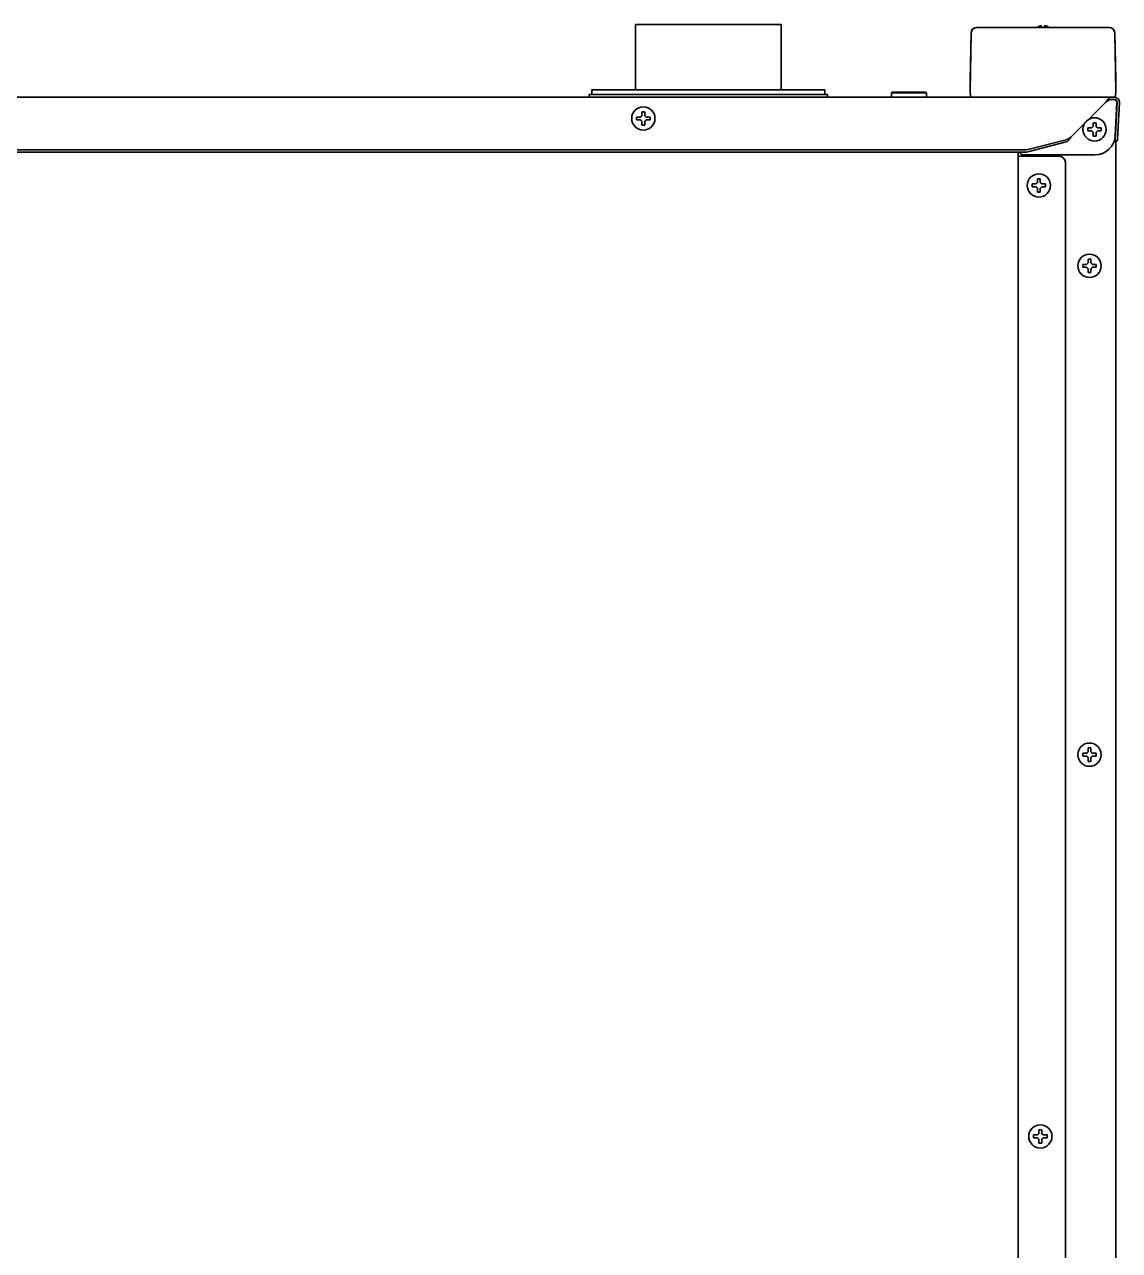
# Model space of a CAD drawing. Extents: x 6336 to 10269, y -393 to 3204.
# Drawn here: x 6712.6 to 7088.9, y 1692.2 to 2113.5 of the extents above; entities that cross this region are included whole.
import ezdxf

# ---------------------------------------------------------------- set-up
doc = ezdxf.new("R2010")
doc.units = 0
doc.header["$LTSCALE"] = 5
doc.layers.add('1', color=7, linetype='CONTINUOUS', true_color=0xffffff)

msp = doc.modelspace()

# ---------------------------------------------------------------- linework, layer by layer
at = {"layer": '1', "color": 7, "linetype": 'Continuous', "lineweight": 35}
for p, q in [((6922.57, 2113.53), (6972.57, 2113.53)), ((6922.57, 2113.53), (6922.57, 2091.03)), ((6972.57, 2091.03), (6972.57, 2113.53)), ((7039.75, 2112.53), (7039.82, 2112.53)), ((7039.82, 2112.53), (7044.92, 2112.53)), ((7044.92, 2112.53), (7080.22, 2112.53)), ((7080.22, 2112.53), (7085.32, 2112.53)), ((7085.32, 2112.53), (7085.39, 2112.53)), ((7037.85, 2110.66), (7037.57, 2094.52)), ((7037.57, 2090.53), (7037.92, 2110.66)), ((7037.92, 2110.66), (7037.85, 2110.66)), ((7087.29, 2110.66), (7087.22, 2110.66)), ((7087.22, 2110.66), (7087.57, 2090.53)), ((7087.57, 2094.52), (7087.29, 2110.66)), ((7037.57, 2090.53), (7037.57, 2094.49)), ((7087.57, 2094.49), (7087.57, 2090.53)), ((6987.57, 2091.03), (6907.57, 2091.03)), ((6907.57, 2091.03), (6907.57, 2089.53)), ((6987.57, 2089.53), (6987.57, 2091.03)), ((7010.82, 2090.28), (7010.57, 2090.03)), ((7010.57, 2090.03), (7022.57, 2090.03)), ((7010.57, 2090.03), (7010.57, 2088.53)), ((7010.82, 2090.28), (7022.32, 2090.28)), ((7022.57, 2090.03), (7022.32, 2090.28)), ((7022.57, 2088.53), (7022.57, 2090.03)), ((7037.63, 2089.01), (7037.57, 2090.53)), ((7087.57, 2090.53), (7087.52, 2089.01)), ((6339.34, 2088.53), (7085.8, 2088.53)), ((6988.57, 2089.53), (6906.57, 2089.53)), ((6906.57, 2089.53), (6906.57, 2088.53)), ((6988.57, 2088.53), (6988.57, 2089.53)), ((7072.25, 2074.91), (7084.07, 2086.73)), ((7085.8, 2088.53), (7086.07, 2088.53)), ((7086.07, 2087.73), (7085.8, 2087.73)), ((7086.07, 2088.53), (7087.07, 2088.53)), ((7087.07, 2087.73), (7086.07, 2087.73)), ((7088.02, 2086.67), (7087.43, 2075.37)), ((7087.54, 2076.56), (7088.07, 2086.67)), ((7088.87, 2086.63), (7088.34, 2076.52)), ((6924.74, 2083.53), (6925.24, 2083.53)), ((6925.24, 2083.53), (6925.74, 2083.53)), ((6925.24, 2078.93), (6924.74, 2078.93)), ((6925.74, 2078.93), (6925.24, 2078.93)), ((7079.82, 2079.78), (7080.32, 2079.78)), ((7080.32, 2079.78), (7080.82, 2079.78)), ((7087.57, 2078.18), (7087.57, 2077.15)), ((7057.85, 2070.64), (7070.59, 2073.94)), ((7070.59, 2073.17), (7057.85, 2069.87)), ((7080.32, 2075.18), (7079.82, 2075.18)), ((7080.82, 2075.18), (7080.32, 2075.18)), ((7087.38, 2073.57), (7087.54, 2076.56)), ((7088.18, 2073.53), (7087.38, 2073.57)), ((7087.57, 2073.55), (7087.57, 1374.13)), ((7088.34, 2076.52), (7088.18, 2073.53)), ((6369.42, 2070.42), (7055.73, 2070.42)), ((6369.42, 2069.64), (7055.73, 2069.64)), ((7054.07, 1394.53), (7054.07, 2069.64)), ((7054.07, 2068.23), (7055.07, 2068.23)), ((7055.07, 2068.23), (7068.27, 2068.23)), ((7080.45, 2068.73), (7056.07, 2068.73)), ((7070.27, 2066.23), (7070.27, 1396.53)), ((7060.67, 2060.53), (7061.17, 2060.53)), ((7061.17, 2060.53), (7061.67, 2060.53)), ((7061.17, 2055.93), (7060.67, 2055.93)), ((7061.67, 2055.93), (7061.17, 2055.93)), ((7078.57, 2032.88), (7078.07, 2032.88)), ((7079.07, 2032.88), (7078.57, 2032.88)), ((7078.07, 2028.28), (7078.57, 2028.28)), ((7078.57, 2028.28), (7079.07, 2028.28)), ((7078.07, 1864.88), (7078.57, 1864.88)), ((7078.57, 1864.88), (7079.07, 1864.88)), ((7078.57, 1860.28), (7078.07, 1860.28)), ((7079.07, 1860.28), (7078.57, 1860.28)), ((7061.17, 1733.68), (7061.67, 1733.68)), ((7061.67, 1733.68), (7062.17, 1733.68)), ((7061.67, 1729.08), (7061.17, 1729.08)), ((7062.17, 1729.08), (7061.67, 1729.08))]:
    msp.add_line(p, q, dxfattribs=at)
for centre in [(6925.24, 2081.23), (7080.32, 2077.48), (7061.17, 2058.23), (7078.57, 2030.58), (7078.57, 1862.58), (7061.67, 1731.38)]:
    msp.add_circle(centre, 4, dxfattribs=at)
for centre, radius, start, end in [((7039.75, 2110.63), 1.9, 90, 179.0001), ((7039.82, 2110.63), 1.9, 90, 179), ((7085.32, 2110.63), 1.9, 1, 90), ((7085.39, 2110.63), 1.9, 0.9999, 90), ((7038.13, 2089.03), 0.5, 182, 270), ((7087.02, 2089.03), 0.5, 270, 358), ((7087.07, 2086.73), 1.8, 357, 90), ((7087.07, 2086.73), 1, 357, 90), ((7068.27, 2066.23), 2, 0, 90)]:
    msp.add_arc(centre, radius, start, end, dxfattribs=at)
for centre, major_axis, ratio, start_param, end_param in [((7087.02, 2086.73), (0.726, 0.689), 0.998716, -0.810936, 0.810936), ((7080.43, 2075.75), (-2.31, 6.64), 0.995739, 2.808659, 4.32428), ((7056.08, 2070.73), (1.42, 1.42), 0.992433, 2.926284, 3.923193), ((7055.73, 2071.19), (3, 0), 0.258819, 4.712389, 5.497787), ((7055.73, 2070.42), (3, 0), 0.258819, 4.712389, 5.497787)]:
    msp.add_ellipse(centre, major_axis=major_axis, ratio=ratio, start_param=start_param, end_param=end_param, dxfattribs=at)
for points, knots in [([(7061.57, 2113.02), (7061.52, 2113.01), (7061.41, 2112.98), (7061.25, 2112.93), (7061.09, 2112.87), (7060.93, 2112.81), (7060.78, 2112.74), (7060.63, 2112.67), (7060.49, 2112.6), (7060.4, 2112.55), (7060.38, 2112.53)], [0, 0, 0, 0, 0.134116, 0.268232, 0.402347, 0.536463, 0.670579, 0.804695, 0.938811, 1, 1, 1, 1]), ([(7062.07, 2112.53), (7062.07, 2112.63), (7062.07, 2112.72), (7062.07, 2112.84), (7062.07, 2112.88), (7062.07, 2112.96), (7062.07, 2112.99), (7062.07, 2113.02)], [0, 0, 0, 0, 0.457375, 0.457375, 0.728688, 0.728688, 1, 1, 1, 1]), ([(7064.78, 2112.53), (7064.6, 2112.63), (7064.43, 2112.72), (7064.14, 2112.84), (7064.03, 2112.88), (7063.8, 2112.96), (7063.69, 2112.99), (7063.57, 2113.02)], [0, 0, 0, 0, 0.457379, 0.457379, 0.728689, 0.728689, 1, 1, 1, 1]), ([(7084.07, 2086.73), (7084.1, 2086.76), (7084.12, 2086.79), (7084.17, 2086.86), (7084.19, 2086.89), (7084.26, 2086.99), (7084.31, 2087.06), (7084.45, 2087.25), (7084.54, 2087.37), (7084.66, 2087.52), (7084.68, 2087.55), (7084.73, 2087.61), (7084.75, 2087.64), (7084.82, 2087.72), (7084.87, 2087.78), (7085.01, 2087.93), (7085.1, 2088.03), (7085.19, 2088.11)], [0, 0, 0, 0, 0.0625, 0.0625, 0.125, 0.125, 0.25, 0.25, 0.5, 0.5, 0.5625, 0.5625, 0.625, 0.625, 0.75, 0.75, 1, 1, 1, 1]), ([(7085.19, 2087.5), (7085.1, 2087.45), (7085.01, 2087.4), (7084.87, 2087.31), (7084.82, 2087.28), (7084.73, 2087.22), (7084.68, 2087.19), (7084.61, 2087.14), (7084.59, 2087.12), (7084.54, 2087.08), (7084.52, 2087.07), (7084.45, 2087.02), (7084.35, 2086.95), (7084.26, 2086.87), (7084.17, 2086.8), (7084.12, 2086.76), (7084.07, 2086.73)], [0, 0, 0, 0, 0.25, 0.25, 0.375, 0.375, 0.5, 0.5, 0.5625, 0.5625, 0.625, 0.625, 0.75, 0.875, 0.875, 1, 1, 1, 1]), ([(7085.19, 2088.11), (7085.26, 2088.17), (7085.32, 2088.23), (7085.41, 2088.31), (7085.44, 2088.33), (7085.5, 2088.37), (7085.52, 2088.39), (7085.6, 2088.45), (7085.64, 2088.48), (7085.7, 2088.5), (7085.71, 2088.51), (7085.73, 2088.51), (7085.76, 2088.52), (7085.79, 2088.53), (7085.8, 2088.53)], [0, 0, 0, 0, 0.25, 0.25, 0.375, 0.375, 0.5, 0.5, 0.75, 0.75, 0.8125, 0.8125, 0.875, 1, 1, 1, 1]), ([(7085.8, 2087.73), (7085.76, 2087.73), (7085.72, 2087.72), (7085.66, 2087.7), (7085.63, 2087.69), (7085.58, 2087.68), (7085.56, 2087.67), (7085.51, 2087.65), (7085.48, 2087.64), (7085.43, 2087.61), (7085.4, 2087.6), (7085.31, 2087.56), (7085.26, 2087.53), (7085.19, 2087.5)], [0, 0, 0, 0, 0.25, 0.25, 0.375, 0.375, 0.5, 0.5, 0.625, 0.625, 0.75, 0.75, 1, 1, 1, 1]), ([(6922.94, 2081.73), (6923.15, 2081.73), (6923.36, 2081.73), (6923.68, 2081.73), (6923.79, 2081.73), (6924.01, 2081.73), (6924.13, 2081.73), (6924.24, 2081.73)], [0, 0, 0, 0, 0.5, 0.5, 0.75, 0.75, 1, 1, 1, 1]), ([(6925.74, 2083.53), (6925.74, 2083.32), (6925.74, 2083.11), (6925.74, 2082.79), (6925.74, 2082.68), (6925.74, 2082.45), (6925.74, 2082.34), (6925.74, 2082.23)], [0, 0, 0, 0, 0.5, 0.5, 0.75, 0.75, 1, 1, 1, 1]), ([(6924.74, 2078.93), (6924.74, 2079.13), (6924.74, 2079.34), (6924.74, 2079.66), (6924.74, 2079.77), (6924.74, 2080), (6924.74, 2080.11), (6924.74, 2080.23)], [0, 0, 0, 0, 0.5, 0.5, 0.75, 0.75, 1, 1, 1, 1]), ([(6927.54, 2080.73), (6927.34, 2080.73), (6927.13, 2080.73), (6926.81, 2080.73), (6926.7, 2080.73), (6926.47, 2080.73), (6926.36, 2080.73), (6926.24, 2080.73)], [0, 0, 0, 0, 0.5, 0.5, 0.75, 0.75, 1, 1, 1, 1]), ([(7078.02, 2077.98), (7078.23, 2077.98), (7078.44, 2077.98), (7078.76, 2077.98), (7078.87, 2077.98), (7079.09, 2077.98), (7079.21, 2077.98), (7079.32, 2077.98)], [0, 0, 0, 0, 0.5, 0.5, 0.75, 0.75, 1, 1, 1, 1]), ([(7080.82, 2079.78), (7080.82, 2079.57), (7080.82, 2079.36), (7080.82, 2079.04), (7080.82, 2078.93), (7080.82, 2078.7), (7080.82, 2078.59), (7080.82, 2078.48)], [0, 0, 0, 0, 0.5, 0.5, 0.75, 0.75, 1, 1, 1, 1]), ([(7072.25, 2074.91), (7072.18, 2074.81), (7072.12, 2074.71), (7072.01, 2074.57), (7071.98, 2074.52), (7071.91, 2074.42), (7071.87, 2074.37), (7071.77, 2074.24), (7071.7, 2074.15), (7071.56, 2073.97), (7071.49, 2073.89), (7071.35, 2073.73), (7071.28, 2073.66), (7071.14, 2073.53), (7071.07, 2073.47), (7070.99, 2073.4), (7070.97, 2073.38), (7070.93, 2073.36), (7070.92, 2073.35), (7070.86, 2073.31), (7070.83, 2073.29), (7070.73, 2073.23), (7070.66, 2073.19), (7070.59, 2073.17)], [0, 0, 0, 0, 0.125, 0.125, 0.1875, 0.1875, 0.25, 0.25, 0.375, 0.375, 0.5, 0.5, 0.625, 0.625, 0.75, 0.75, 0.78125, 0.78125, 0.8125, 0.8125, 0.875, 0.875, 1, 1, 1, 1]), ([(7070.59, 2073.94), (7070.62, 2073.95), (7070.66, 2073.96), (7070.71, 2073.97), (7070.73, 2073.98), (7070.76, 2073.99), (7070.85, 2074.01), (7070.94, 2074.05), (7071.14, 2074.14), (7071.28, 2074.21), (7071.56, 2074.39), (7071.7, 2074.48), (7071.91, 2074.64), (7071.98, 2074.69), (7072.06, 2074.76), (7072.08, 2074.77), (7072.12, 2074.8), (7072.17, 2074.84), (7072.22, 2074.88), (7072.25, 2074.91)], [0, 0, 0, 0, 0.0625, 0.0625, 0.09375, 0.09375, 0.125, 0.25, 0.25, 0.5, 0.5, 0.75, 0.75, 0.875, 0.875, 0.90625, 0.90625, 0.9375, 1, 1, 1, 1]), ([(7079.82, 2075.18), (7079.82, 2075.38), (7079.82, 2075.59), (7079.82, 2075.91), (7079.82, 2076.02), (7079.82, 2076.25), (7079.82, 2076.36), (7079.82, 2076.48)], [0, 0, 0, 0, 0.5, 0.5, 0.75, 0.75, 1, 1, 1, 1]), ([(7082.62, 2076.98), (7082.42, 2076.98), (7082.21, 2076.98), (7081.89, 2076.98), (7081.78, 2076.98), (7081.55, 2076.98), (7081.44, 2076.98), (7081.32, 2076.98)], [0, 0, 0, 0, 0.5, 0.5, 0.75, 0.75, 1, 1, 1, 1]), ([(7061.67, 2060.53), (7061.67, 2060.32), (7061.67, 2060.11), (7061.67, 2059.79), (7061.67, 2059.68), (7061.67, 2059.45), (7061.67, 2059.34), (7061.67, 2059.23)], [0, 0, 0, 0, 0.5, 0.5, 0.75, 0.75, 1, 1, 1, 1]), ([(7058.87, 2058.73), (7059.08, 2058.73), (7059.29, 2058.73), (7059.61, 2058.73), (7059.72, 2058.73), (7059.94, 2058.73), (7060.06, 2058.73), (7060.17, 2058.73)], [0, 0, 0, 0, 0.5, 0.5, 0.75, 0.75, 1, 1, 1, 1]), ([(7060.67, 2055.93), (7060.67, 2056.13), (7060.67, 2056.34), (7060.67, 2056.66), (7060.67, 2056.77), (7060.67, 2057), (7060.67, 2057.11), (7060.67, 2057.23)], [0, 0, 0, 0, 0.5, 0.5, 0.75, 0.75, 1, 1, 1, 1]), ([(7063.47, 2057.73), (7063.27, 2057.73), (7063.06, 2057.73), (7062.74, 2057.73), (7062.63, 2057.73), (7062.4, 2057.73), (7062.29, 2057.73), (7062.17, 2057.73)], [0, 0, 0, 0, 0.5, 0.5, 0.75, 0.75, 1, 1, 1, 1]), ([(7078.07, 2032.88), (7078.07, 2032.67), (7078.07, 2032.46), (7078.07, 2032.14), (7078.07, 2032.03), (7078.07, 2031.8), (7078.07, 2031.69), (7078.07, 2031.58)], [0, 0, 0, 0, 0.5, 0.5, 0.75, 0.75, 1, 1, 1, 1]), ([(7080.87, 2031.08), (7080.67, 2031.08), (7080.46, 2031.08), (7080.14, 2031.08), (7080.03, 2031.08), (7079.8, 2031.08), (7079.69, 2031.08), (7079.57, 2031.08)], [0, 0, 0, 0, 0.5, 0.5, 0.75, 0.75, 1, 1, 1, 1]), ([(7076.27, 2030.08), (7076.48, 2030.08), (7076.69, 2030.08), (7077.01, 2030.08), (7077.12, 2030.08), (7077.34, 2030.08), (7077.46, 2030.08), (7077.57, 2030.08)], [0, 0, 0, 0, 0.5, 0.5, 0.75, 0.75, 1, 1, 1, 1]), ([(7079.07, 2028.28), (7079.07, 2028.48), (7079.07, 2028.69), (7079.07, 2029.01), (7079.07, 2029.12), (7079.07, 2029.35), (7079.07, 2029.46), (7079.07, 2029.58)], [0, 0, 0, 0, 0.5, 0.5, 0.75, 0.75, 1, 1, 1, 1]), ([(7076.27, 1863.08), (7076.48, 1863.08), (7076.69, 1863.08), (7077.01, 1863.08), (7077.12, 1863.08), (7077.34, 1863.08), (7077.46, 1863.08), (7077.57, 1863.08)], [0, 0, 0, 0, 0.5, 0.5, 0.75, 0.75, 1, 1, 1, 1]), ([(7079.07, 1864.88), (7079.07, 1864.67), (7079.07, 1864.46), (7079.07, 1864.14), (7079.07, 1864.03), (7079.07, 1863.8), (7079.07, 1863.69), (7079.07, 1863.58)], [0, 0, 0, 0, 0.5, 0.5, 0.75, 0.75, 1, 1, 1, 1]), ([(7078.07, 1860.28), (7078.07, 1860.48), (7078.07, 1860.69), (7078.07, 1861.01), (7078.07, 1861.12), (7078.07, 1861.35), (7078.07, 1861.46), (7078.07, 1861.58)], [0, 0, 0, 0, 0.5, 0.5, 0.75, 0.75, 1, 1, 1, 1]), ([(7080.87, 1862.08), (7080.67, 1862.08), (7080.46, 1862.08), (7080.14, 1862.08), (7080.03, 1862.08), (7079.8, 1862.08), (7079.69, 1862.08), (7079.57, 1862.08)], [0, 0, 0, 0, 0.5, 0.5, 0.75, 0.75, 1, 1, 1, 1]), ([(7059.37, 1731.88), (7059.58, 1731.88), (7059.79, 1731.88), (7060.11, 1731.88), (7060.22, 1731.88), (7060.44, 1731.88), (7060.56, 1731.88), (7060.67, 1731.88)], [0, 0, 0, 0, 0.5, 0.5, 0.75, 0.75, 1, 1, 1, 1]), ([(7062.17, 1733.68), (7062.17, 1733.47), (7062.17, 1733.26), (7062.17, 1732.94), (7062.17, 1732.83), (7062.17, 1732.6), (7062.17, 1732.49), (7062.17, 1732.38)], [0, 0, 0, 0, 0.5, 0.5, 0.75, 0.75, 1, 1, 1, 1]), ([(7061.17, 1729.08), (7061.17, 1729.28), (7061.17, 1729.49), (7061.17, 1729.81), (7061.17, 1729.92), (7061.17, 1730.15), (7061.17, 1730.26), (7061.17, 1730.38)], [0, 0, 0, 0, 0.5, 0.5, 0.75, 0.75, 1, 1, 1, 1]), ([(7063.97, 1730.88), (7063.77, 1730.88), (7063.56, 1730.88), (7063.24, 1730.88), (7063.13, 1730.88), (7062.9, 1730.88), (7062.79, 1730.88), (7062.67, 1730.88)], [0, 0, 0, 0, 0.5, 0.5, 0.75, 0.75, 1, 1, 1, 1])]:
    msp.add_open_spline(points, degree=3, knots=knots, dxfattribs=at)
for points in [[(7062.07, 2113.02), (7062.05, 2113.03), (7062, 2113.03), (7061.92, 2113.04), (7061.85, 2113.04), (7061.78, 2113.04), (7061.71, 2113.04), (7061.64, 2113.03), (7061.6, 2113.02), (7061.57, 2113.02)], [(7063.57, 2113.02), (7063.55, 2113.02), (7063.5, 2113.03), (7063.43, 2113.04), (7063.36, 2113.04), (7063.29, 2113.04), (7063.22, 2113.04), (7063.14, 2113.03), (7063.1, 2113.02), (7063.07, 2113.02)], [(7063.07, 2113.02), (7063.07, 2113.01), (7063.07, 2112.98), (7063.07, 2112.93), (7063.07, 2112.87), (7063.07, 2112.81), (7063.07, 2112.74), (7063.07, 2112.67), (7063.07, 2112.58), (7063.07, 2112.51), (7063.07, 2112.47)], [(6922.94, 2080.73), (6922.94, 2080.89), (6922.94, 2081.23), (6922.94, 2081.56), (6922.94, 2081.73)], [(6924.24, 2081.73), (6924.27, 2081.75), (6924.32, 2081.8), (6924.39, 2081.88), (6924.47, 2081.95), (6924.54, 2082.02), (6924.6, 2082.09), (6924.67, 2082.16), (6924.72, 2082.2), (6924.74, 2082.23)], [(6924.74, 2082.23), (6924.74, 2082.28), (6924.74, 2082.39), (6924.74, 2082.55), (6924.74, 2082.71), (6924.74, 2082.86), (6924.74, 2083.02), (6924.74, 2083.17), (6924.74, 2083.34), (6924.74, 2083.46), (6924.74, 2083.53)], [(6925.74, 2082.23), (6925.77, 2082.2), (6925.81, 2082.15), (6925.89, 2082.08), (6925.96, 2082.01), (6926.03, 2081.94), (6926.1, 2081.87), (6926.17, 2081.8), (6926.22, 2081.75), (6926.24, 2081.73)], [(6926.24, 2081.73), (6926.3, 2081.73), (6926.41, 2081.73), (6926.57, 2081.73), (6926.73, 2081.73), (6926.88, 2081.73), (6927.03, 2081.73), (6927.19, 2081.73), (6927.36, 2081.73), (6927.48, 2081.73), (6927.54, 2081.73)], [(6927.54, 2081.73), (6927.54, 2081.56), (6927.54, 2081.23), (6927.54, 2080.89), (6927.54, 2080.73)], [(6924.24, 2080.73), (6924.19, 2080.73), (6924.08, 2080.73), (6923.92, 2080.73), (6923.76, 2080.73), (6923.6, 2080.73), (6923.45, 2080.73), (6923.3, 2080.73), (6923.13, 2080.73), (6923.01, 2080.73), (6922.94, 2080.73)], [(6924.74, 2080.23), (6924.72, 2080.25), (6924.67, 2080.3), (6924.6, 2080.37), (6924.53, 2080.44), (6924.46, 2080.51), (6924.39, 2080.58), (6924.31, 2080.65), (6924.27, 2080.7), (6924.24, 2080.73)], [(6926.24, 2080.73), (6926.22, 2080.7), (6926.17, 2080.65), (6926.09, 2080.58), (6926.02, 2080.5), (6925.95, 2080.43), (6925.88, 2080.36), (6925.81, 2080.3), (6925.77, 2080.25), (6925.74, 2080.23)], [(6925.74, 2080.23), (6925.74, 2080.17), (6925.74, 2080.06), (6925.74, 2079.9), (6925.74, 2079.74), (6925.74, 2079.59), (6925.74, 2079.44), (6925.74, 2079.28), (6925.74, 2079.11), (6925.74, 2078.99), (6925.74, 2078.93)], [(7078.02, 2076.98), (7078.02, 2077.14), (7078.02, 2077.48), (7078.02, 2077.81), (7078.02, 2077.98)], [(7079.32, 2077.98), (7079.35, 2078), (7079.4, 2078.05), (7079.47, 2078.13), (7079.55, 2078.2), (7079.62, 2078.27), (7079.68, 2078.34), (7079.75, 2078.41), (7079.8, 2078.45), (7079.82, 2078.48)], [(7079.82, 2078.48), (7079.82, 2078.53), (7079.82, 2078.64), (7079.82, 2078.8), (7079.82, 2078.96), (7079.82, 2079.11), (7079.82, 2079.27), (7079.82, 2079.42), (7079.82, 2079.59), (7079.82, 2079.71), (7079.82, 2079.78)], [(7080.82, 2078.48), (7080.85, 2078.45), (7080.89, 2078.4), (7080.97, 2078.33), (7081.04, 2078.26), (7081.11, 2078.19), (7081.18, 2078.12), (7081.25, 2078.05), (7081.3, 2078), (7081.32, 2077.98)], [(7081.32, 2077.98), (7081.38, 2077.98), (7081.49, 2077.98), (7081.65, 2077.98), (7081.81, 2077.98), (7081.96, 2077.98), (7082.11, 2077.98), (7082.27, 2077.98), (7082.44, 2077.98), (7082.56, 2077.98), (7082.62, 2077.98)], [(7082.62, 2077.98), (7082.62, 2077.81), (7082.62, 2077.48), (7082.62, 2077.14), (7082.62, 2076.98)], [(7079.32, 2076.98), (7079.27, 2076.98), (7079.16, 2076.98), (7079, 2076.98), (7078.84, 2076.98), (7078.68, 2076.98), (7078.53, 2076.98), (7078.38, 2076.98), (7078.21, 2076.98), (7078.09, 2076.98), (7078.02, 2076.98)], [(7079.82, 2076.48), (7079.8, 2076.5), (7079.75, 2076.55), (7079.68, 2076.62), (7079.61, 2076.69), (7079.54, 2076.76), (7079.47, 2076.83), (7079.39, 2076.9), (7079.35, 2076.95), (7079.32, 2076.98)], [(7081.32, 2076.98), (7081.3, 2076.95), (7081.25, 2076.9), (7081.17, 2076.83), (7081.1, 2076.75), (7081.03, 2076.68), (7080.96, 2076.61), (7080.89, 2076.55), (7080.85, 2076.5), (7080.82, 2076.48)], [(7080.82, 2076.48), (7080.82, 2076.42), (7080.82, 2076.31), (7080.82, 2076.15), (7080.82, 2075.99), (7080.82, 2075.84), (7080.82, 2075.69), (7080.82, 2075.53), (7080.82, 2075.36), (7080.82, 2075.24), (7080.82, 2075.18)], [(7060.67, 2059.23), (7060.67, 2059.28), (7060.67, 2059.39), (7060.67, 2059.55), (7060.67, 2059.71), (7060.67, 2059.86), (7060.67, 2060.02), (7060.67, 2060.17), (7060.67, 2060.34), (7060.67, 2060.46), (7060.67, 2060.53)], [(7058.87, 2057.73), (7058.87, 2057.89), (7058.87, 2058.23), (7058.87, 2058.56), (7058.87, 2058.73)], [(7060.17, 2057.73), (7060.12, 2057.73), (7060.01, 2057.73), (7059.85, 2057.73), (7059.69, 2057.73), (7059.53, 2057.73), (7059.38, 2057.73), (7059.23, 2057.73), (7059.06, 2057.73), (7058.94, 2057.73), (7058.87, 2057.73)], [(7060.17, 2058.73), (7060.2, 2058.75), (7060.25, 2058.8), (7060.32, 2058.88), (7060.4, 2058.95), (7060.47, 2059.02), (7060.53, 2059.09), (7060.6, 2059.16), (7060.65, 2059.2), (7060.67, 2059.23)], [(7060.67, 2057.23), (7060.65, 2057.25), (7060.6, 2057.3), (7060.53, 2057.37), (7060.46, 2057.44), (7060.39, 2057.51), (7060.32, 2057.58), (7060.24, 2057.65), (7060.2, 2057.7), (7060.17, 2057.73)], [(7061.67, 2059.23), (7061.7, 2059.2), (7061.74, 2059.15), (7061.82, 2059.08), (7061.89, 2059.01), (7061.96, 2058.94), (7062.03, 2058.87), (7062.1, 2058.8), (7062.15, 2058.75), (7062.17, 2058.73)], [(7062.17, 2057.73), (7062.15, 2057.7), (7062.1, 2057.65), (7062.02, 2057.58), (7061.95, 2057.5), (7061.88, 2057.43), (7061.81, 2057.36), (7061.74, 2057.3), (7061.7, 2057.25), (7061.67, 2057.23)], [(7061.67, 2057.23), (7061.67, 2057.17), (7061.67, 2057.06), (7061.67, 2056.9), (7061.67, 2056.74), (7061.67, 2056.59), (7061.67, 2056.44), (7061.67, 2056.28), (7061.67, 2056.11), (7061.67, 2055.99), (7061.67, 2055.93)], [(7062.17, 2058.73), (7062.23, 2058.73), (7062.34, 2058.73), (7062.5, 2058.73), (7062.66, 2058.73), (7062.81, 2058.73), (7062.96, 2058.73), (7063.12, 2058.73), (7063.29, 2058.73), (7063.41, 2058.73), (7063.47, 2058.73)], [(7063.47, 2058.73), (7063.47, 2058.56), (7063.47, 2058.23), (7063.47, 2057.89), (7063.47, 2057.73)], [(7077.57, 2031.08), (7077.52, 2031.08), (7077.41, 2031.08), (7077.25, 2031.08), (7077.09, 2031.08), (7076.93, 2031.08), (7076.78, 2031.08), (7076.63, 2031.08), (7076.46, 2031.08), (7076.34, 2031.08), (7076.27, 2031.08)], [(7076.27, 2031.08), (7076.27, 2030.91), (7076.27, 2030.58), (7076.27, 2030.24), (7076.27, 2030.08)], [(7078.07, 2031.58), (7078.05, 2031.55), (7078, 2031.5), (7077.93, 2031.43), (7077.86, 2031.36), (7077.79, 2031.29), (7077.72, 2031.22), (7077.64, 2031.15), (7077.6, 2031.1), (7077.57, 2031.08)], [(7079.07, 2031.58), (7079.07, 2031.63), (7079.07, 2031.74), (7079.07, 2031.9), (7079.07, 2032.06), (7079.07, 2032.21), (7079.07, 2032.37), (7079.07, 2032.52), (7079.07, 2032.69), (7079.07, 2032.81), (7079.07, 2032.88)], [(7079.57, 2031.08), (7079.55, 2031.1), (7079.5, 2031.15), (7079.42, 2031.23), (7079.35, 2031.3), (7079.28, 2031.37), (7079.21, 2031.44), (7079.14, 2031.51), (7079.1, 2031.55), (7079.07, 2031.58)], [(7080.87, 2030.08), (7080.87, 2030.24), (7080.87, 2030.58), (7080.87, 2030.91), (7080.87, 2031.08)], [(7077.57, 2030.08), (7077.6, 2030.05), (7077.65, 2030), (7077.72, 2029.93), (7077.8, 2029.85), (7077.87, 2029.78), (7077.93, 2029.71), (7078, 2029.65), (7078.05, 2029.6), (7078.07, 2029.58)], [(7078.07, 2029.58), (7078.07, 2029.52), (7078.07, 2029.41), (7078.07, 2029.25), (7078.07, 2029.09), (7078.07, 2028.94), (7078.07, 2028.79), (7078.07, 2028.63), (7078.07, 2028.46), (7078.07, 2028.34), (7078.07, 2028.28)], [(7079.07, 2029.58), (7079.1, 2029.6), (7079.14, 2029.65), (7079.22, 2029.72), (7079.29, 2029.79), (7079.36, 2029.86), (7079.43, 2029.93), (7079.5, 2030), (7079.55, 2030.05), (7079.57, 2030.08)], [(7079.57, 2030.08), (7079.63, 2030.08), (7079.74, 2030.08), (7079.9, 2030.08), (7080.06, 2030.08), (7080.21, 2030.08), (7080.36, 2030.08), (7080.52, 2030.08), (7080.69, 2030.08), (7080.81, 2030.08), (7080.87, 2030.08)], [(7076.27, 1862.08), (7076.27, 1862.24), (7076.27, 1862.58), (7076.27, 1862.91), (7076.27, 1863.08)], [(7077.57, 1863.08), (7077.6, 1863.1), (7077.65, 1863.15), (7077.72, 1863.23), (7077.8, 1863.3), (7077.87, 1863.37), (7077.93, 1863.44), (7078, 1863.51), (7078.05, 1863.55), (7078.07, 1863.58)], [(7078.07, 1863.58), (7078.07, 1863.63), (7078.07, 1863.74), (7078.07, 1863.9), (7078.07, 1864.06), (7078.07, 1864.21), (7078.07, 1864.37), (7078.07, 1864.52), (7078.07, 1864.69), (7078.07, 1864.81), (7078.07, 1864.88)], [(7079.07, 1863.58), (7079.1, 1863.55), (7079.14, 1863.5), (7079.22, 1863.43), (7079.29, 1863.36), (7079.36, 1863.29), (7079.43, 1863.22), (7079.5, 1863.15), (7079.55, 1863.1), (7079.57, 1863.08)], [(7079.57, 1863.08), (7079.63, 1863.08), (7079.74, 1863.08), (7079.9, 1863.08), (7080.06, 1863.08), (7080.21, 1863.08), (7080.36, 1863.08), (7080.52, 1863.08), (7080.69, 1863.08), (7080.81, 1863.08), (7080.87, 1863.08)], [(7080.87, 1863.08), (7080.87, 1862.91), (7080.87, 1862.58), (7080.87, 1862.24), (7080.87, 1862.08)], [(7077.57, 1862.08), (7077.52, 1862.08), (7077.41, 1862.08), (7077.25, 1862.08), (7077.09, 1862.08), (7076.93, 1862.08), (7076.78, 1862.08), (7076.63, 1862.08), (7076.46, 1862.08), (7076.34, 1862.08), (7076.27, 1862.08)], [(7078.07, 1861.58), (7078.05, 1861.6), (7078, 1861.65), (7077.93, 1861.72), (7077.86, 1861.79), (7077.79, 1861.86), (7077.72, 1861.93), (7077.64, 1862), (7077.6, 1862.05), (7077.57, 1862.08)], [(7079.57, 1862.08), (7079.55, 1862.05), (7079.5, 1862), (7079.42, 1861.93), (7079.35, 1861.85), (7079.28, 1861.78), (7079.21, 1861.71), (7079.14, 1861.65), (7079.1, 1861.6), (7079.07, 1861.58)], [(7079.07, 1861.58), (7079.07, 1861.52), (7079.07, 1861.41), (7079.07, 1861.25), (7079.07, 1861.09), (7079.07, 1860.94), (7079.07, 1860.79), (7079.07, 1860.63), (7079.07, 1860.46), (7079.07, 1860.34), (7079.07, 1860.28)], [(7059.37, 1730.88), (7059.37, 1731.04), (7059.37, 1731.38), (7059.37, 1731.71), (7059.37, 1731.88)], [(7060.67, 1731.88), (7060.7, 1731.9), (7060.75, 1731.95), (7060.82, 1732.03), (7060.9, 1732.1), (7060.97, 1732.17), (7061.03, 1732.24), (7061.1, 1732.31), (7061.15, 1732.35), (7061.17, 1732.38)], [(7061.17, 1732.38), (7061.17, 1732.43), (7061.17, 1732.54), (7061.17, 1732.7), (7061.17, 1732.86), (7061.17, 1733.01), (7061.17, 1733.17), (7061.17, 1733.32), (7061.17, 1733.49), (7061.17, 1733.61), (7061.17, 1733.68)], [(7062.17, 1732.38), (7062.2, 1732.35), (7062.24, 1732.3), (7062.32, 1732.23), (7062.39, 1732.16), (7062.46, 1732.09), (7062.53, 1732.02), (7062.6, 1731.95), (7062.65, 1731.9), (7062.67, 1731.88)], [(7062.67, 1731.88), (7062.73, 1731.88), (7062.84, 1731.88), (7063, 1731.88), (7063.16, 1731.88), (7063.31, 1731.88), (7063.46, 1731.88), (7063.62, 1731.88), (7063.79, 1731.88), (7063.91, 1731.88), (7063.97, 1731.88)], [(7063.97, 1731.88), (7063.97, 1731.71), (7063.97, 1731.38), (7063.97, 1731.04), (7063.97, 1730.88)], [(7060.67, 1730.88), (7060.62, 1730.88), (7060.51, 1730.88), (7060.35, 1730.88), (7060.19, 1730.88), (7060.03, 1730.88), (7059.88, 1730.88), (7059.73, 1730.88), (7059.56, 1730.88), (7059.44, 1730.88), (7059.37, 1730.88)], [(7061.17, 1730.38), (7061.15, 1730.4), (7061.1, 1730.45), (7061.03, 1730.52), (7060.96, 1730.59), (7060.89, 1730.66), (7060.82, 1730.73), (7060.74, 1730.8), (7060.7, 1730.85), (7060.67, 1730.88)], [(7062.67, 1730.88), (7062.65, 1730.85), (7062.6, 1730.8), (7062.52, 1730.73), (7062.45, 1730.65), (7062.38, 1730.58), (7062.31, 1730.51), (7062.24, 1730.45), (7062.2, 1730.4), (7062.17, 1730.38)], [(7062.17, 1730.38), (7062.17, 1730.32), (7062.17, 1730.21), (7062.17, 1730.05), (7062.17, 1729.89), (7062.17, 1729.74), (7062.17, 1729.59), (7062.17, 1729.43), (7062.17, 1729.26), (7062.17, 1729.14), (7062.17, 1729.08)]]:
    msp.add_open_spline(points, degree=3, dxfattribs=at)

doc.saveas('drawing.dxf')
